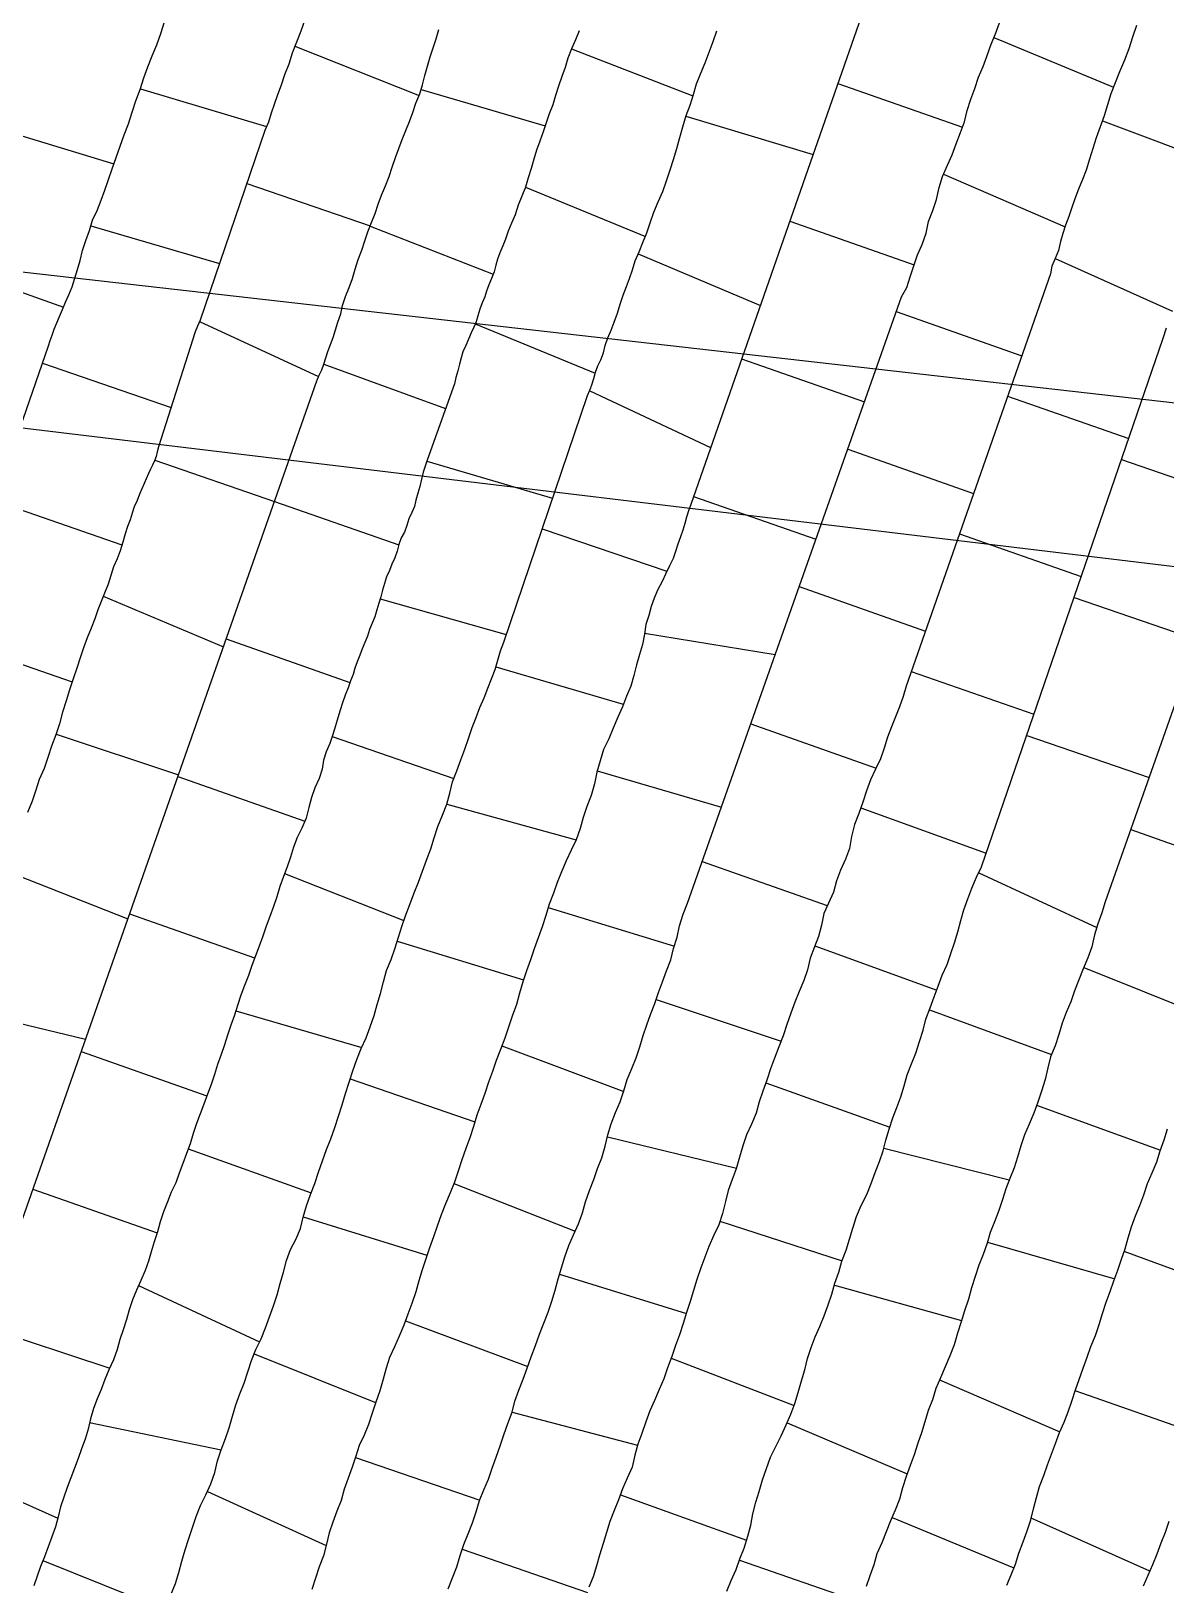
# Model space of a CAD drawing. Extents: x 703186 to 703989, y 1560402 to 1561368.
# Drawn here: x 703575.4 to 703614.3, y 1560635.9 to 1560689.2 of the extents above; entities that cross this region are included whole.
import ezdxf

# ---------------------------------------------------------------- set-up
doc = ezdxf.new("R2010")
doc.units = 0
for name, color, linetype in [('10124_2002_REAL', 30, 'Continuous'), ('AGROCAD PLL', 7, 'Continuous'), ('PANTE_2002', 7, 'Continuous')]:
    doc.layers.add(name, color=color, linetype=linetype)

msp = doc.modelspace()

# ---------------------------------------------------------------- linework, layer by layer
at = {"layer": '10124_2002_REAL'}
for points in [[(703605.4327, 1560694.2687), (703597.9934, 1560672.9793), (703597.912, 1560672.7621), (703597.848, 1560672.5459), (703597.7957, 1560672.3292), (703597.7193, 1560672.1099), (703597.6394, 1560671.8714), (703597.549, 1560671.6245), (703597.4766, 1560671.3745), (703597.3923, 1560671.1286), (703597.267, 1560670.8835), (703597.1345, 1560670.6168), (703597.0195, 1560670.339), (703596.8691, 1560670.0639), (703596.7423, 1560669.7711), (703596.6403, 1560669.4834), (703596.5624, 1560669.1753), (703596.4571, 1560668.871), (703596.403, 1560668.5388), (703596.3425, 1560668.1877), (703596.232, 1560667.8458), (703596.1306, 1560667.4812), (703596.0426, 1560667.1182), (703595.9342, 1560666.7575), (703595.7953, 1560666.4082), (703595.6481, 1560666.0497), (703595.4882, 1560665.6891), (703595.3375, 1560665.3152), (703595.1829, 1560664.9434), (703595.0073, 1560664.5769), (703594.8834, 1560664.1949), (703594.7704, 1560663.8094), (703594.6893, 1560663.407), (703594.5748, 1560663.0096), (703594.4253, 1560662.6313), (703594.3089, 1560662.2514), (703594.1995, 1560661.8759), (703594.0626, 1560661.4873), (703593.89, 1560661.1337), (703593.7167, 1560660.761), (703593.5581, 1560660.389), (703593.4133, 1560660.0183), (703593.2825, 1560659.6585), (703593.1414, 1560659.2829), (703593.0213, 1560658.8897), (703592.9021, 1560658.496), (703592.7559, 1560658.1251), (703592.6245, 1560657.7464), (703592.4966, 1560657.3652), (703592.3577, 1560656.9935), (703592.2358, 1560656.6187), (703592.1196, 1560656.2207), (703592.0177, 1560655.8317), (703591.8732, 1560655.4386), (703591.7482, 1560655.0539), (703591.6171, 1560654.6783), (703591.4725, 1560654.2925), (703591.3179, 1560653.9151), (703591.1966, 1560653.5411), (703591.0584, 1560653.1689), (703590.9272, 1560652.7898), (703590.7984, 1560652.4122), (703590.655, 1560652.0409), (703590.5484, 1560651.6538), (703590.412, 1560651.2694), (703590.2759, 1560650.8927), (703590.1464, 1560650.5078), (703590.0229, 1560650.1253), (703589.8872, 1560649.7491), (703589.7401, 1560649.3758), (703589.584, 1560649.0046), (703589.4309, 1560648.6273), (703589.3025, 1560648.2363), (703589.173, 1560647.8708), (703589.0312, 1560647.4894), (703588.905, 1560647.116), (703588.7806, 1560646.7364), (703588.6699, 1560646.3558), (703588.562, 1560645.9776), (703588.4267, 1560645.587), (703588.2953, 1560645.2113), (703588.1562, 1560644.8394), (703587.9976, 1560644.4606), (703587.8344, 1560644.0981), (703587.664, 1560643.7353), (703587.5427, 1560643.367), (703587.4487, 1560642.9884), (703587.3301, 1560642.5891), (703587.1907, 1560642.1991), (703587.0666, 1560641.8167), (703586.9413, 1560641.4356), (703586.7963, 1560641.0647), (703586.6256, 1560640.7165), (703586.5052, 1560640.3414), (703586.3759, 1560639.9659), (703586.2495, 1560639.5938), (703586.1098, 1560639.2125), (703586.0081, 1560638.828), (703585.8609, 1560638.4552), (703585.7161, 1560638.0832), (703585.5918, 1560637.7138), (703585.4997, 1560637.3243), (703585.3931, 1560636.9244), (703585.2487, 1560636.555), (703585.1261, 1560636.1592), (703584.9955, 1560635.7762)], [(703571.8537, 1560666.5487), (703575.9688, 1560678.427), (703576.0221, 1560678.6083), (703576.0889, 1560678.7971), (703576.161, 1560678.9944), (703576.2553, 1560679.2123), (703576.3461, 1560679.4312), (703576.4488, 1560679.6747), (703576.5512, 1560679.9261), (703576.663, 1560680.1798), (703576.7736, 1560680.4502), (703576.8696, 1560680.7428), (703576.9616, 1560681.0469), (703577.0515, 1560681.3537), (703577.1293, 1560681.6979), (703577.2511, 1560682.038), (703577.3732, 1560682.3854), (703577.4766, 1560682.7383), (703577.6366, 1560683.0693), (703577.7744, 1560683.4208), (703577.9009, 1560683.7662), (703578.0206, 1560684.1269), (703578.147, 1560684.4984), (703578.2868, 1560684.8818), (703578.4207, 1560685.272), (703578.5645, 1560685.6566), (703578.7067, 1560686.0384), (703578.8393, 1560686.4381), (703578.967, 1560686.8264), (703579.1123, 1560687.2163), (703579.2321, 1560687.6156), (703579.375, 1560687.9935), (703579.5171, 1560688.3746), (703579.6763, 1560688.7521), (703579.8155, 1560689.1395), (703579.9499, 1560689.5345)], [(703573.8661, 1560645.0595), (703585.1686, 1560677.224), (703585.2511, 1560677.4178), (703585.3369, 1560677.6027), (703585.4083, 1560677.799), (703585.4787, 1560678.0087), (703585.5478, 1560678.236), (703585.6423, 1560678.4739), (703585.7289, 1560678.7114), (703585.8127, 1560678.9691), (703585.8925, 1560679.2406), (703585.9884, 1560679.5224), (703586.0547, 1560679.81), (703586.1516, 1560680.1148), (703586.2812, 1560680.4233), (703586.392, 1560680.7355), (703586.489, 1560681.0538), (703586.5864, 1560681.3845), (703586.715, 1560681.7026), (703586.8155, 1560682.0229), (703586.9182, 1560682.3367), (703587.0413, 1560682.6514), (703587.1732, 1560682.963), (703587.2713, 1560683.284), (703587.3923, 1560683.5969), (703587.5235, 1560683.9184), (703587.651, 1560684.2348), (703587.7573, 1560684.5558), (703587.8629, 1560684.8794), (703587.9768, 1560685.1884), (703588.0909, 1560685.4996), (703588.2168, 1560685.8156), (703588.3472, 1560686.1231), (703588.4661, 1560686.4334), (703588.5679, 1560686.7533), (703588.7039, 1560687.0672), (703588.7944, 1560687.3785), (703588.8687, 1560687.6981), (703588.9631, 1560688.0138), (703589.0517, 1560688.3333), (703589.1549, 1560688.6461), (703589.2644, 1560688.9502), (703589.3514, 1560689.2722)], [(703584.7562, 1560689.6012), (703584.6187, 1560689.2158), (703584.4716, 1560688.8384), (703584.3231, 1560688.4643), (703584.2038, 1560688.082), (703584.0649, 1560687.7168), (703583.944, 1560687.361), (703583.8222, 1560687.0304), (703583.7046, 1560686.7071), (703583.6077, 1560686.4077), (703583.5064, 1560686.0962), (703583.3897, 1560685.8114), (703581.1667, 1560679.3021), (703581.0742, 1560679.1021), (703580.9976, 1560678.9037), (703579.7413, 1560674.9571), (703579.6979, 1560674.7948), (703579.654, 1560674.6308), (703579.6017, 1560674.479), (703579.5361, 1560674.3372), (703579.4637, 1560674.1941), (703579.395, 1560674.0502), (703579.3121, 1560673.8638), (703579.2416, 1560673.6997), (703579.1636, 1560673.5194), (703579.0832, 1560673.3352), (703579.0106, 1560673.1167), (703578.9051, 1560672.9061), (703578.8313, 1560672.6896), (703578.7695, 1560672.4625), (703578.6806, 1560672.2336), (703578.5913, 1560671.9762), (703578.5108, 1560671.6887), (703578.4185, 1560671.4007), (703578.3202, 1560671.1262), (703578.1984, 1560670.8485), (703578.1083, 1560670.5512), (703578.0092, 1560670.2475), (703577.8899, 1560669.9464), (703577.7707, 1560669.6632), (703577.6586, 1560669.3729), (703577.551, 1560669.0631), (703577.4263, 1560668.7405), (703577.2974, 1560668.4148), (703577.1649, 1560668.073), (703577.051, 1560667.7271), (703576.9336, 1560667.3762), (703576.8093, 1560667.0111), (703576.6861, 1560666.6302), (703576.5666, 1560666.2554), (703576.4445, 1560665.8638), (703576.3482, 1560665.4643), (703576.22, 1560665.0799), (703576.0647, 1560664.6928), (703575.9459, 1560664.3129), (703575.8171, 1560663.9303), (703575.6513, 1560663.5587), (703575.5277, 1560663.1863), (703575.4026, 1560662.806), (703575.251, 1560662.427)], [(703589.6771, 1560635.7955), (703589.8182, 1560636.1717), (703589.9674, 1560636.5529), (703590.0832, 1560636.9436), (703590.2114, 1560637.3118), (703590.3604, 1560637.6842), (703590.5037, 1560638.0622), (703590.6315, 1560638.4399), (703590.7539, 1560638.8235), (703590.8937, 1560639.1972), (703591.0632, 1560639.5612), (703591.1867, 1560639.9347), (703591.3251, 1560640.3127), (703591.4595, 1560640.7026), (703591.5872, 1560641.0798), (703591.7206, 1560641.465), (703591.8637, 1560641.8518), (703591.9631, 1560642.2277), (703592.1004, 1560642.6132), (703592.2498, 1560642.9894), (703592.3848, 1560643.367), (703592.522, 1560643.754), (703592.6728, 1560644.1406), (703592.8047, 1560644.5316), (703592.9518, 1560644.9071), (703593.1018, 1560645.2848), (703593.2349, 1560645.6639), (703593.3425, 1560646.0379), (703593.4438, 1560646.423), (703593.5598, 1560646.8001), (703593.6793, 1560647.1835), (703593.8075, 1560647.5729), (703593.9734, 1560647.9388), (703594.1442, 1560648.3098), (703594.28, 1560648.6885), (703594.3892, 1560649.0708), (703594.5229, 1560649.4538), (703594.6681, 1560649.8316), (703594.7991, 1560650.2067), (703594.9408, 1560650.5815), (703595.0584, 1560650.9745), (703595.153, 1560651.3624), (703595.2636, 1560651.7474), (703595.4141, 1560652.1296), (703595.5694, 1560652.4993), (703595.7035, 1560652.8756), (703595.8151, 1560653.2624), (703595.9702, 1560653.6461), (703596.1258, 1560654.0132), (703596.2474, 1560654.3883), (703596.3661, 1560654.7686), (703596.4939, 1560655.1406), (703596.6155, 1560655.4965), (703596.7591, 1560655.8742), (703596.8851, 1560656.2518), (703597.0227, 1560656.6144), (703597.1663, 1560656.9939), (703597.3066, 1560657.3712), (703597.4044, 1560657.7533), (703597.533, 1560658.1449), (703597.6123, 1560658.5361), (703597.7291, 1560658.9302), (703597.8812, 1560659.308), (703605.2225, 1560680.1026), (703605.4048, 1560680.4308), (703605.5195, 1560680.7913), (703605.6482, 1560681.1685), (703605.7764, 1560681.5417), (703605.9365, 1560681.9052), (703606.0665, 1560682.2913), (703606.1482, 1560682.6902), (703606.3004, 1560683.0699), (703606.4184, 1560683.4478), (703606.5193, 1560683.8532), (703606.6278, 1560684.2332), (703606.7958, 1560684.6196), (703606.9656, 1560684.9805), (703607.0976, 1560685.3545), (703607.2448, 1560685.7407), (703607.3795, 1560686.1065), (703607.4782, 1560686.4927), (703607.5961, 1560686.8805), (703607.7332, 1560687.2518), (703607.8627, 1560687.6435), (703608.0217, 1560688.0021), (703608.1564, 1560688.3823), (703608.2962, 1560688.7677), (703608.4466, 1560689.1288), (703608.5877, 1560689.5049)], [(703613.2877, 1560689.4109), (703613.1418, 1560689.0088), (703613.0198, 1560688.606), (703612.8684, 1560688.2205), (703612.7008, 1560687.8248), (703612.5516, 1560687.4467), (703612.4036, 1560687.0657), (703612.2851, 1560686.6914), (703612.1798, 1560686.3151), (703612.0368, 1560685.9348), (703611.8999, 1560685.56), (703611.7827, 1560685.1976), (703611.6706, 1560684.8331), (703611.5628, 1560684.4533), (703611.4326, 1560684.132), (703611.2953, 1560683.8004), (703611.1718, 1560683.4719), (703611.0627, 1560683.1719), (703610.9575, 1560682.865), (703610.8523, 1560682.5669), (703610.7609, 1560682.2823), (703610.6746, 1560681.9998), (703610.6125, 1560681.6903), (703610.4907, 1560681.4189), (703610.3849, 1560681.1573), (703610.3298, 1560680.8939), (703605.3807, 1560666.7538), (703605.2767, 1560666.4033), (703605.1562, 1560666.0417), (703605.0196, 1560665.706), (703604.8799, 1560665.356), (703604.7481, 1560665), (703604.6335, 1560664.6276), (703604.5046, 1560664.2625), (703604.332, 1560663.9046), (703604.1625, 1560663.5386), (703604.0241, 1560663.1636), (703603.8971, 1560662.7712), (703603.7579, 1560662.3863), (703603.6166, 1560662.008), (703603.5133, 1560661.6039), (703603.4369, 1560661.1904), (703603.3001, 1560660.8158), (703603.1277, 1560660.4471), (703602.9966, 1560660.0744), (703602.8863, 1560659.6887), (703602.7148, 1560659.3163), (703602.562, 1560658.9572), (703602.477, 1560658.5606), (703602.3733, 1560658.1724), (703602.2415, 1560657.8098), (703602.0927, 1560657.4309), (703602.0019, 1560657.03), (703601.8764, 1560656.6617), (703601.7115, 1560656.2862), (703601.5686, 1560655.9182), (703601.4227, 1560655.5416), (703601.2954, 1560655.1558), (703601.1651, 1560654.758), (703601.0155, 1560654.3814), (703600.8641, 1560653.9995), (703600.7248, 1560653.6264), (703600.6064, 1560653.2379), (703600.4724, 1560652.8607), (703600.3371, 1560652.4937), (703600.2365, 1560652.1125), (703600.0834, 1560651.7325), (703599.9067, 1560651.3622), (703599.7773, 1560650.9853), (703599.664, 1560650.5958), (703599.554, 1560650.2029), (703599.4107, 1560649.8325), (703599.2808, 1560649.458), (703599.1827, 1560649.0756), (703599.0803, 1560648.6706), (703598.9531, 1560648.2804), (703598.7913, 1560647.9204), (703598.6146, 1560647.5425), (703598.478, 1560647.1724), (703598.339, 1560646.804), (703598.2025, 1560646.4075), (703598.0882, 1560646.0334), (703597.97, 1560645.6512), (703597.8508, 1560645.2682), (703597.7358, 1560644.899), (703597.6057, 1560644.5126), (703597.4765, 1560644.1423), (703597.3444, 1560643.7665), (703597.1968, 1560643.3805), (703597.0694, 1560643.0028), (703596.9132, 1560642.633), (703596.7496, 1560642.2517), (703596.5934, 1560641.8969), (703596.4522, 1560641.5223), (703596.3125, 1560641.1279), (703596.1825, 1560640.7577), (703596.0777, 1560640.3778), (703595.9809, 1560639.967), (703595.8123, 1560639.5967), (703595.6521, 1560639.2228), (703595.5162, 1560638.8456), (703595.3721, 1560638.4819), (703595.2198, 1560638.1019), (703595.1107, 1560637.7245), (703594.9882, 1560637.3497), (703594.8596, 1560636.9544), (703594.7612, 1560636.5841), (703594.6472, 1560636.214), (703594.5042, 1560635.8542)], [(703594.167, 1560689.2272), (703594.047, 1560688.9156), (703593.9045, 1560688.6164), (703593.7813, 1560688.2972), (703593.6908, 1560687.9737), (703593.5768, 1560687.6577), (703593.4616, 1560687.3361), (703593.3577, 1560687.014), (703593.2632, 1560686.6855), (703593.1373, 1560686.3867), (703593.0337, 1560686.0778), (703592.9313, 1560685.7608), (703592.8156, 1560685.4476), (703592.7091, 1560685.141), (703592.6086, 1560684.8315), (703592.5169, 1560684.5091), (703592.4236, 1560684.1891), (703592.3316, 1560683.8696), (703592.2029, 1560683.5565), (703592.0786, 1560683.2453), (703591.9731, 1560682.9222), (703591.8502, 1560682.629), (703591.7284, 1560682.3529), (703591.6366, 1560682.0896), (703591.5465, 1560681.8512), (703591.4476, 1560681.6195), (703591.3709, 1560681.4026), (703591.3106, 1560681.191), (703591.2517, 1560680.9659), (703591.1599, 1560680.739), (703591.0741, 1560680.517), (703590.9899, 1560680.3038), (703590.9347, 1560680.1011), (703590.84, 1560679.9033), (703590.7559, 1560679.6812), (703590.6881, 1560679.4505), (703590.6308, 1560679.2475), (703590.558, 1560679.0701), (703590.4576, 1560678.8688), (703590.3766, 1560678.6516), (703590.2777, 1560678.4345), (703590.1827, 1560678.2184), (703590.1196, 1560678.0144), (703590.0644, 1560677.7967), (703590.003, 1560677.5637), (703589.9424, 1560677.338), (703589.8899, 1560677.1196), (703588.949, 1560674.5038), (703588.8893, 1560674.3004), (703588.8128, 1560674.0964), (703588.76, 1560673.8486), (703588.6975, 1560673.6026), (703588.6308, 1560673.3703), (703588.5705, 1560673.1347), (703588.5177, 1560672.9205), (703588.4288, 1560672.7147), (703588.324, 1560672.4887), (703588.2569, 1560672.2642), (703588.1762, 1560672.0396), (703588.0608, 1560671.8431), (703587.9831, 1560671.614), (703587.9218, 1560671.3827), (703587.846, 1560671.1591), (703587.7419, 1560670.9391), (703587.6609, 1560670.7234), (703587.5644, 1560670.5057), (703587.4884, 1560670.2778), (703587.4228, 1560670.0485), (703587.3624, 1560669.8206), (703587.3004, 1560669.6017), (703587.2278, 1560669.3677), (703587.1565, 1560669.1368), (703587.0655, 1560668.914), (703586.9798, 1560668.6977), (703586.9079, 1560668.4686), (703586.8138, 1560668.2529), (703586.7279, 1560668.0319), (703586.6411, 1560667.8121), (703586.5569, 1560667.5906), (703586.478, 1560667.3716), (703586.4137, 1560667.1512), (703586.3221, 1560666.9328), (703586.2389, 1560666.7025), (703586.1403, 1560666.4507), (703586.0459, 1560666.1846), (703585.9675, 1560665.9298), (703585.8903, 1560665.6699), (703585.81, 1560665.3972), (703585.723, 1560665.0991), (703585.6165, 1560664.7916), (703585.4873, 1560664.5052), (703585.3926, 1560664.2177), (703585.3478, 1560663.9053), (703585.2456, 1560663.5868), (703585.1043, 1560663.2696), (703584.9832, 1560662.9408), (703584.8941, 1560662.5883), (703584.8008, 1560662.2249), (703584.6606, 1560661.8823), (703584.5005, 1560661.5601), (703584.3643, 1560661.2313), (703584.2672, 1560660.8853), (703584.1514, 1560660.5544), (703584.0207, 1560660.2213), (703583.9, 1560659.8842), (703583.8008, 1560659.5304), (703583.6803, 1560659.1945), (703583.5546, 1560658.8594), (703583.436, 1560658.5216), (703583.3226, 1560658.1784), (703583.1926, 1560657.8429), (703583.0642, 1560657.5062), (703582.9369, 1560657.1706), (703582.8217, 1560656.8277), (703582.6934, 1560656.4865), (703582.5573, 1560656.1548), (703582.4454, 1560655.8078), (703582.3463, 1560655.4662), (703582.2187, 1560655.1251), (703582.106, 1560654.788), (703582.007, 1560654.4532), (703581.8928, 1560654.1169), (703581.7666, 1560653.7806), (703581.6556, 1560653.4371), (703581.5439, 1560653.0971), (703581.4195, 1560652.758), (703581.292, 1560652.4242), (703581.1724, 1560652.086), (703581.0429, 1560651.75), (703580.9248, 1560651.4127), (703580.8206, 1560651.0625), (703580.6993, 1560650.7251), (703580.5772, 1560650.3881), (703580.4518, 1560650.0539), (703580.3279, 1560649.7182), (703580.1764, 1560649.3991), (703580.0442, 1560649.0643), (703579.9133, 1560648.7241), (703579.7986, 1560648.3864), (703579.6997, 1560648.0439), (703579.5905, 1560647.6939), (703579.4868, 1560647.358), (703579.3993, 1560647.0369), (703579.2784, 1560646.7106), (703579.1383, 1560646.376), (703578.9845, 1560646.0448), (703578.8478, 1560645.708), (703578.7362, 1560645.3695), (703578.6368, 1560645.0296), (703578.5295, 1560644.6813), (703578.4129, 1560644.3438), (703578.3186, 1560644.0031), (703578.2009, 1560643.6464), (703578.0409, 1560643.3096), (703577.8941, 1560642.9745), (703577.7708, 1560642.6293), (703577.6384, 1560642.309), (703577.5044, 1560641.9764), (703577.4032, 1560641.6308), (703577.3294, 1560641.2719), (703577.2214, 1560640.9306), (703577.093, 1560640.602), (703576.9819, 1560640.268), (703576.863, 1560639.9358), (703576.7314, 1560639.601), (703576.6045, 1560639.2689), (703576.4872, 1560638.9373), (703576.3799, 1560638.6042), (703576.2924, 1560638.2633), (703576.2016, 1560637.9204), (703576.0855, 1560637.581), (703575.9518, 1560637.2412), (703575.8252, 1560636.8998), (703575.69, 1560636.5637), (703575.5813, 1560636.2363), (703575.4607, 1560635.8974)], [(703580.1611, 1560635.5863), (703580.3189, 1560635.9762), (703580.4398, 1560636.3578), (703580.534, 1560636.7449), (703580.65, 1560637.138), (703580.779, 1560637.5202), (703580.9051, 1560637.902), (703581.0318, 1560638.2772), (703581.1836, 1560638.653), (703581.3675, 1560639.026), (703581.5376, 1560639.4005), (703581.6661, 1560639.792), (703581.7657, 1560640.1834), (703581.8904, 1560640.5692), (703582.0354, 1560640.9477), (703582.1601, 1560641.3213), (703582.2772, 1560641.7163), (703582.3921, 1560642.1083), (703582.5341, 1560642.4889), (703582.6789, 1560642.8551), (703582.8075, 1560643.2428), (703582.9257, 1560643.6274), (703583.0779, 1560644.0064), (703583.2566, 1560644.3756), (703583.4057, 1560644.7499), (703583.5496, 1560645.1233), (703583.6816, 1560645.5034), (703583.8094, 1560645.8783), (703583.9168, 1560646.2709), (703584.0243, 1560646.6618), (703584.1245, 1560647.0534), (703584.271, 1560647.4358), (703584.4494, 1560647.778), (703584.6055, 1560648.1516), (703584.6998, 1560648.5448), (703584.8193, 1560648.9313), (703584.9559, 1560649.3219), (703585.0995, 1560649.6958), (703585.2267, 1560650.0856), (703585.3626, 1560650.4797), (703585.4987, 1560650.8603), (703585.6498, 1560651.2324), (703585.7827, 1560651.6195), (703585.9121, 1560652.0042), (703586.0328, 1560652.4003), (703586.1548, 1560652.7812), (703586.273, 1560653.1774), (703586.4068, 1560653.565), (703586.5433, 1560653.9472), (703586.6941, 1560654.3258), (703586.856, 1560654.6914), (703587.003, 1560655.0697), (703587.1366, 1560655.4561), (703587.2374, 1560655.8364), (703587.3512, 1560656.2183), (703587.4513, 1560656.6095), (703587.5622, 1560657.0073), (703587.7178, 1560657.3814), (703587.8479, 1560657.7509), (703587.9677, 1560658.1427), (703588.0874, 1560658.5155), (703588.2158, 1560658.88), (703588.3646, 1560659.2689), (703588.5079, 1560659.6629), (703588.6531, 1560660.032), (703588.7968, 1560660.4069), (703588.9355, 1560660.7902), (703589.0811, 1560661.1729), (703589.1996, 1560661.5535), (703589.3154, 1560661.9424), (703589.4798, 1560662.3291), (703589.6232, 1560662.7069), (703589.7281, 1560663.0862), (703589.825, 1560663.4732), (703589.9705, 1560663.856), (703590.1045, 1560664.231), (703590.247, 1560664.5907), (703590.3666, 1560664.9602), (703590.4986, 1560665.3345), (703590.6361, 1560665.6776), (703590.7565, 1560666.0243), (703590.9065, 1560666.3563), (703591.0336, 1560666.6844), (703591.1567, 1560667.0081), (703591.282, 1560667.3221), (703591.3761, 1560667.6434), (703591.4723, 1560667.9615), (703591.5785, 1560668.2644), (703594.4565, 1560676.7267), (703594.5381, 1560676.9008), (703594.5963, 1560677.0921), (703594.6663, 1560677.3056), (703594.7274, 1560677.5264), (703594.8043, 1560677.7346), (703594.9081, 1560677.9496), (703594.9967, 1560678.1803), (703595.0626, 1560678.4417), (703595.1509, 1560678.6995), (703595.2628, 1560678.9634), (703595.3721, 1560679.2402), (703595.4876, 1560679.5407), (703595.5741, 1560679.8531), (703595.6772, 1560680.1595), (703595.793, 1560680.456), (703595.8906, 1560680.7386), (703595.9948, 1560681.0276), (703596.0938, 1560681.3432), (703596.225, 1560681.6531), (703596.3544, 1560681.9681), (703596.4934, 1560682.2984), (703596.6056, 1560682.6459), (703596.7321, 1560683.0048), (703596.8806, 1560683.3603), (703597.037, 1560683.7194), (703597.168, 1560684.0892), (703597.2885, 1560684.4562), (703597.4074, 1560684.8216), (703597.5174, 1560685.1943), (703597.6159, 1560685.5712), (703597.7213, 1560685.9421), (703597.8364, 1560686.3224), (703597.9722, 1560686.6837), (703598.0869, 1560687.0444), (703598.1948, 1560687.4162), (703598.339, 1560687.7751), (703598.4852, 1560688.1348), (703598.6237, 1560688.5005), (703598.7668, 1560688.8643), (703598.8869, 1560689.2259)], [(703599.2309, 1560635.7202), (703599.3766, 1560636.0814), (703599.5517, 1560636.4642), (703599.6778, 1560636.8275), (703599.8249, 1560637.1961), (703599.9505, 1560637.5992), (703600.0535, 1560637.9766), (703600.126, 1560638.3681), (703600.2314, 1560638.7743), (703600.3382, 1560639.1387), (703600.4566, 1560639.538), (703600.5879, 1560639.928), (703600.7273, 1560640.3136), (703600.9169, 1560640.6816), (703601.1006, 1560641.0486), (703601.2656, 1560641.4161), (703601.425, 1560641.7917), (703601.5651, 1560642.1543), (703601.6824, 1560642.5313), (703601.7909, 1560642.9264), (703601.903, 1560643.3063), (703601.9985, 1560643.6967), (703602.1291, 1560644.0684), (703602.2566, 1560644.4341), (703602.4204, 1560644.7938), (703602.5667, 1560645.1583), (703602.7131, 1560645.5372), (703602.8352, 1560645.9027), (703602.9397, 1560646.2807), (703603.0689, 1560646.6609), (703603.1825, 1560647.0358), (703603.3303, 1560647.4065), (703603.4408, 1560647.7857), (703603.5503, 1560648.1677), (703603.6811, 1560648.568), (703603.8408, 1560648.9456), (703604.0309, 1560649.3169), (703604.1851, 1560649.6981), (703604.3237, 1560650.0733), (703604.4653, 1560650.4531), (703604.5919, 1560650.8234), (703604.683, 1560651.185), (703604.8028, 1560651.5638), (703604.9282, 1560651.9532), (703605.0627, 1560652.3064), (703605.2054, 1560652.6695), (703605.3095, 1560653.0511), (703605.418, 1560653.4224), (703605.5715, 1560653.8042), (703605.7185, 1560654.1731), (703605.8421, 1560654.5645), (703605.9633, 1560654.9542), (703606.0628, 1560655.3297), (703606.2037, 1560655.718), (703606.3419, 1560656.0952), (703606.4857, 1560656.4684), (703606.6226, 1560656.842), (703606.7851, 1560657.2134), (703606.9189, 1560657.5892), (703607.0419, 1560657.9533), (703607.153, 1560658.3311), (703607.2551, 1560658.7133), (703607.3668, 1560659.0858), (703607.5033, 1560659.4637), (703607.6363, 1560659.8297), (703607.8013, 1560660.1983), (703607.9671, 1560660.5579), (703614.2017, 1560678.6918), (703614.3178, 1560679.0379)], [(703618.529, 1560677.268), (703612.2103, 1560659.3605), (703612.0991, 1560658.9762), (703611.9568, 1560658.6044), (703611.8449, 1560658.2224), (703611.7469, 1560657.814), (703611.6094, 1560657.4334), (703611.4588, 1560657.0579), (703611.3077, 1560656.6819), (703611.16, 1560656.3018), (703611.0365, 1560655.9299), (703610.8761, 1560655.5628), (703610.7331, 1560655.1943), (703610.6161, 1560654.8071), (703610.491, 1560654.4248), (703610.3383, 1560654.0452), (703610.2383, 1560653.6621), (703610.147, 1560653.2617), (703610.0306, 1560652.8622), (703609.8959, 1560652.4902), (703609.7586, 1560652.1118), (703609.6047, 1560651.7366), (703609.4471, 1560651.3645), (703609.3137, 1560650.9894), (703609.206, 1560650.6014), (703609.0826, 1560650.2308), (703608.9375, 1560649.8735), (703608.8073, 1560649.5159), (703608.6859, 1560649.144), (703608.5612, 1560648.7691), (703608.4134, 1560648.3845), (703608.2702, 1560648.0218), (703608.1627, 1560647.6461), (703608.0211, 1560647.2678), (703607.8788, 1560646.8944), (703607.7503, 1560646.5123), (703607.6299, 1560646.1195), (703607.5187, 1560645.7299), (703607.3885, 1560645.3306), (703607.2699, 1560644.9496), (703607.1428, 1560644.564), (703607.0259, 1560644.1661), (703606.8822, 1560643.7841), (703606.7187, 1560643.4087), (703606.5554, 1560643.0335), (703606.3963, 1560642.6643), (703606.2814, 1560642.28), (703606.1362, 1560641.9122), (703606.0248, 1560641.5257), (703605.907, 1560641.1502), (703605.7881, 1560640.7883), (703605.656, 1560640.3932), (703605.5211, 1560640.0252), (703605.3819, 1560639.649), (703605.262, 1560639.2648), (703605.1542, 1560638.8733), (703605.0023, 1560638.496), (703604.8509, 1560638.1289), (703604.7026, 1560637.7548), (703604.5507, 1560637.3711), (703604.3821, 1560636.9961), (703604.2697, 1560636.6177), (703604.1414, 1560636.2413), (703604.0127, 1560635.8751)], [(703608.8358, 1560635.9185), (703608.9846, 1560636.28), (703609.1315, 1560636.6432), (703609.2513, 1560637.0185), (703609.3934, 1560637.4047), (703609.5335, 1560637.7808), (703609.6553, 1560638.1657), (703609.7511, 1560638.5431), (703609.8537, 1560638.9288), (703609.9604, 1560639.3104), (703610.1083, 1560639.688), (703610.2322, 1560640.0516), (703610.3703, 1560640.4186), (703610.5092, 1560640.7823), (703610.644, 1560641.1595), (703610.8006, 1560641.5168), (703610.9457, 1560641.8671), (703611.0667, 1560642.2384), (703611.1869, 1560642.6167), (703611.3174, 1560642.9741), (703611.4573, 1560643.3593), (703611.5871, 1560643.7395), (703611.7186, 1560644.1092), (703611.8805, 1560644.4838), (703612.0061, 1560644.8593), (703612.1178, 1560645.2448), (703612.2422, 1560645.6228), (703612.3853, 1560645.9933), (703612.5116, 1560646.3642), (703612.6453, 1560646.7202), (703612.7645, 1560647.1029), (703612.8946, 1560647.4612), (703613.0002, 1560647.8322), (703613.1145, 1560648.2154), (703613.2512, 1560648.5898), (703613.3973, 1560648.9434), (703613.5358, 1560649.3144), (703613.66, 1560649.6976), (703613.8249, 1560650.0681), (703613.9764, 1560650.4422), (703614.0991, 1560650.8171), (703614.2275, 1560651.1999), (703614.3521, 1560651.577)], [(703614.3927, 1560638.1034), (703614.2715, 1560637.7274), (703614.1211, 1560637.3584), (703613.9789, 1560636.9883), (703613.8326, 1560636.6221), (703613.6674, 1560636.2522), (703613.513, 1560635.8902)]]:
    msp.add_lwpolyline(points, dxfattribs=at)
at = {"layer": 'AGROCAD PLL', "color": 1, "true_color": 0xff0000}
for points in [[(703584.4198, 1560688.7079), (703588.6818, 1560687.0161)], [(703597.8311, 1560686.305), (703602.189, 1560684.9861)], [(703577.42, 1560682.5451), (703581.8327, 1560681.2522)], [(703605.0458, 1560679.6021), (703609.3463, 1560678.0838)], [(703575.7635, 1560677.8345), (703580.1712, 1560676.3076)], [(703594.5281, 1560676.8794), (703598.6768, 1560674.9349)], [(703603.3813, 1560674.8873), (703607.6945, 1560673.3645)], [(703574.1268, 1560673.11), (703578.4827, 1560671.601)], [(703601.7168, 1560670.1724), (703606.0427, 1560668.6452)], [(703591.3087, 1560667.4133), (703595.6821, 1560666.1325)], [(703600.0523, 1560665.4576), (703604.3494, 1560663.9406)], [(703580.4017, 1560663.6585), (703584.7606, 1560662.1268)], [(703589.6244, 1560662.7114), (703594.0615, 1560661.4843)], [(703589.6244, 1560662.7114), (703594.0612, 1560661.4844)], [(703603.827, 1560662.5774), (703608.1268, 1560661.0224)], [(703613.0845, 1560661.8381), (703617.4497, 1560660.2979)], [(703577.0865, 1560654.224), (703581.4004, 1560652.7081)], [(703595.1371, 1560651.2974), (703599.5585, 1560650.2191)], [(703579.0548, 1560646.1961), (703583.2049, 1560644.2689)], [(703593.4929, 1560646.5828), (703597.8434, 1560645.2445)], [(703615.4876, 1560641.0824), (703611.1779, 1560642.5884)], [(703577.3754, 1560641.4957), (703581.8898, 1560640.5674)], [(703577.3754, 1560641.4957), (703581.8897, 1560640.5674)], [(703595.5807, 1560639.0246), (703599.9088, 1560637.4652)]]:
    msp.add_lwpolyline(points, dxfattribs=at)
at = {"layer": 'AGROCAD PLL', "color": 5, "true_color": 0x0000ff}
for points in [[(703608.3942, 1560689.0029), (703612.493, 1560687.2957)], [(703588.7464, 1560687.2132), (703593.0009, 1560685.9763)], [(703573.985, 1560685.9476), (703578.2074, 1560684.6639)], [(703592.3291, 1560683.8636), (703596.4408, 1560682.1735)], [(703610.4932, 1560681.4245), (703614.5232, 1560679.616)], [(703572.3109, 1560681.2389), (703576.4795, 1560679.7502)], [(703590.6025, 1560679.1785), (703594.7173, 1560677.4899)], [(703585.4076, 1560677.7971), (703589.5868, 1560676.277)], [(703608.8622, 1560676.7008), (703613.0172, 1560675.2465)], [(703579.6105, 1560674.5045), (703583.7159, 1560673.0901)], [(703598.0908, 1560673.2582), (703602.2883, 1560671.7914)], [(703607.2104, 1560671.9815), (703611.3915, 1560670.5181)], [(703576.2294, 1560665.1082), (703580.42, 1560663.7106)], [(703585.6997, 1560665.0319), (703589.8687, 1560663.588)], [(703609.5177, 1560665.0679), (703613.715, 1560663.6248)], [(703594.784, 1560663.8556), (703599.0457, 1560662.6064)], [(703584.0614, 1560660.3249), (703588.1585, 1560658.7173)], [(703602.2552, 1560657.8476), (703606.4321, 1560656.3294)], [(703572.9164, 1560655.6869), (703577.2339, 1560654.6437)], [(703604.6127, 1560650.9059), (703608.9184, 1560649.8211)], [(703584.7027, 1560648.5541), (703588.9475, 1560647.2417)], [(703598.9952, 1560648.4095), (703603.1849, 1560647.0437)], [(703598.9952, 1560648.4095), (703603.1856, 1560647.0435)], [(703599.6618, 1560636.7814), (703603.8191, 1560635.3385)]]:
    msp.add_lwpolyline(points, dxfattribs=at)
at = {"layer": 'AGROCAD PLL', "color": 3, "true_color": 0x00ff00}
for points in [[(703593.9008, 1560688.6067), (703598.0718, 1560686.9969)], [(703579.1205, 1560687.2437), (703583.4449, 1560685.9462)], [(703603.039, 1560687.4185), (703607.3127, 1560685.9251)], [(703612.1165, 1560686.1467), (703616.2873, 1560684.5784)], [(703582.7677, 1560683.9902), (703586.9996, 1560682.5449)], [(703606.6647, 1560684.3181), (703610.8327, 1560682.5059)], [(703586.9952, 1560682.5336), (703591.2177, 1560680.8819)], [(703601.3896, 1560682.6984), (703605.661, 1560681.2058)], [(703596.1967, 1560681.5862), (703600.3818, 1560679.8144)], [(703581.1474, 1560679.2603), (703585.2314, 1560677.3714)], [(703599.7402, 1560677.9783), (703603.9528, 1560676.5062)], [(703588.9394, 1560674.471), (703593.2582, 1560673.2034)], [(703612.769, 1560674.5246), (703617.0425, 1560673.0553)], [(703583.717, 1560673.093), (703587.9782, 1560671.5956)], [(703592.9009, 1560672.1527), (703597.1753, 1560670.6989)], [(703577.8436, 1560669.8365), (703581.9633, 1560668.1025)], [(703587.3423, 1560669.7496), (703591.667, 1560668.5247)], [(703611.1433, 1560669.7962), (703615.3788, 1560668.3401)], [(703596.4079, 1560668.569), (703600.8928, 1560667.8386)], [(703572.49, 1560668.3855), (703576.7738, 1560666.9014)], [(703582.0593, 1560668.3757), (703586.3045, 1560666.884)], [(703605.5586, 1560667.2622), (703609.7658, 1560665.7897)], [(703598.3878, 1560660.7428), (703602.6774, 1560659.2284)], [(703574.4761, 1560660.4296), (703578.6853, 1560658.774)], [(703607.8704, 1560660.3482), (703611.9206, 1560658.4808)], [(703578.7441, 1560658.9413), (703583.0364, 1560657.433)], [(703593.1035, 1560659.159), (703597.4319, 1560657.8369)], [(703587.9274, 1560658.0109), (703592.2579, 1560656.6868)], [(703611.4785, 1560657.1069), (703615.639, 1560655.4383)], [(703596.8034, 1560656.0069), (703601.0926, 1560654.5756)], [(703582.3895, 1560655.6153), (703586.7101, 1560654.3619)], [(703606.1787, 1560655.649), (703610.3714, 1560654.1276)], [(703591.52, 1560654.4192), (703595.6958, 1560652.8541)], [(703586.3107, 1560653.2866), (703590.5911, 1560651.809)], [(703600.5734, 1560653.1451), (703604.8256, 1560651.6345)], [(703609.8576, 1560652.3848), (703614.1077, 1560650.8427)], [(703580.7588, 1560650.8906), (703584.9761, 1560649.3744)], [(703575.4289, 1560649.5068), (703579.6891, 1560648.0098)], [(703589.8687, 1560649.702), (703594.0302, 1560648.0622)], [(703608.1728, 1560647.6814), (703612.5373, 1560646.4325)], [(703617.1067, 1560645.8106), (703612.8593, 1560647.3639)], [(703602.9199, 1560646.2093), (703607.2863, 1560645.0022)], [(703573.7759, 1560644.788), (703578.0661, 1560643.3627)], [(703588.2117, 1560644.9878), (703592.4036, 1560643.4199)], [(703583.0193, 1560643.8605), (703587.1864, 1560642.187)], [(703583.0193, 1560643.8605), (703587.1867, 1560642.1869)], [(703597.3203, 1560643.7035), (703601.5402, 1560642.0899)], [(703606.5261, 1560642.9654), (703610.6556, 1560641.1859)], [(703591.8658, 1560641.8596), (703596.1723, 1560640.7208)], [(703601.2961, 1560641.4881), (703605.4155, 1560639.7399)], [(703586.4919, 1560640.3028), (703590.7573, 1560638.8341)], [(703586.4919, 1560640.3028), (703590.7578, 1560638.8339)], [(703572.1396, 1560640.0676), (703576.2813, 1560638.2214)], [(703581.4148, 1560639.1301), (703585.4879, 1560637.2801)], [(703604.8979, 1560638.2428), (703609.0807, 1560636.5177)], [(703613.7361, 1560636.406), (703609.6696, 1560638.2221)], [(703590.1594, 1560637.1625), (703594.4536, 1560635.6674)], [(703575.7713, 1560636.7659), (703579.9826, 1560635.0719)]]:
    msp.add_lwpolyline(points, dxfattribs=at)
at = {"layer": 'PANTE_2002'}
for points in [[(703868.1576, 1560647.6616), (703526.529, 1560686.4607), (703530.8351, 1560700.2882), (703542.5826, 1560725.0532), (703543.0589, 1560729.9745), (703543.0589, 1560733.7845), (703542.9001, 1560737.4358), (703541.4713, 1560741.087), (703534.8338, 1560747.3276)], [(703499.8258, 1560612.4728), (703523.0763, 1560681.6796), (703523.7257, 1560681.6202), (703529.902, 1560681.0554), (703961.7243, 1560629.0467)]]:
    msp.add_lwpolyline(points, dxfattribs=at)

doc.saveas('drawing.dxf')
